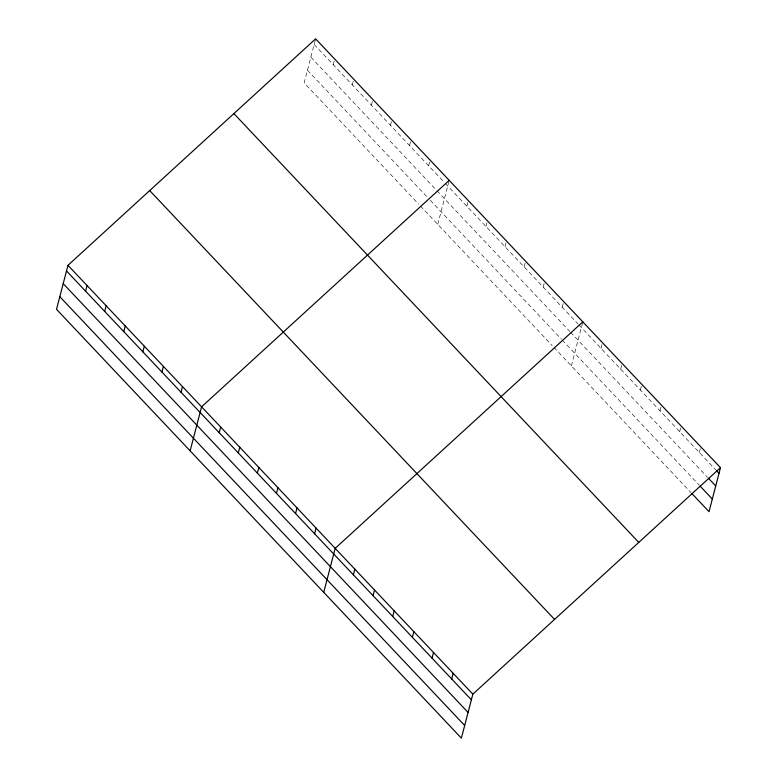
<?xml version="1.0" encoding="UTF-8"?>
<svg xmlns="http://www.w3.org/2000/svg" width="777" height="777" viewBox="0 0 777 777"><rect width="100%" height="100%" fill="white"/><g stroke="black" fill="none" stroke-linecap="round" stroke-linejoin="round"><path stroke-width="0.58" stroke-dasharray="3.88 2.91" d="M315.326 39.977L304.157 82.857L418.677 204.157M333.236 64.724L334.702 59.062M352.321 84.936L353.788 79.283M371.406 105.157L372.882 99.495M390.491 125.369L391.967 119.716M409.576 145.59L411.052 139.928M428.661 165.802L430.137 160.149M437.762 224.368L448.931 181.497M466.841 206.235L468.308 200.583M485.926 226.447L487.393 220.794M505.011 246.668L506.487 241.006M524.096 266.88L525.573 261.227M543.181 287.101L544.658 281.439M562.266 307.313L563.743 301.661M571.367 365.88L582.828 321.872M601.019 348.358L602.496 342.706M620.687 369.192L622.163 363.529M640.355 390.015L641.821 384.362M660.013 410.848L661.489 405.186M679.681 431.672L681.157 426.019M699.349 452.505L700.815 446.843M314.151 44.503L444.434 182.498M445.26 183.382L578.039 324.019M578.865 324.893L715.734 469.862M310.849 57.158L436.159 189.889M436.985 190.763L569.764 331.4M570.59 332.274L707.517 477.311M307.449 70.202L426.952 196.775M430.273 200.291L561.382 339.16M562.218 340.044L699.203 485.139M420.338 205.915L552.282 345.668M553.943 347.426L690.996 492.589"/><path stroke-width="1.17" d="M67.978 265.316L56.517 309.324L461.383 738.15L472.843 694.143L720.483 467.676L315.617 38.85L67.978 265.316L472.843 694.143M85.596 291.19L87.063 285.528M104.681 311.402L106.158 305.75M123.766 331.624L125.243 325.961M142.851 351.835L144.328 346.183M161.937 372.047L163.413 366.394M181.022 392.268L182.498 386.616M190.122 450.835L201.583 406.827L449.223 180.361M219.201 432.702L220.668 427.039M238.286 452.913L239.763 447.261M257.372 473.135L258.848 467.472M276.457 493.346L277.933 487.694M295.542 513.568L297.018 507.905M314.627 533.78L316.103 528.127M323.727 592.346L335.188 548.339L582.828 321.872M353.38 574.825L354.856 569.172M373.047 595.658L374.524 589.996M392.715 616.482L394.182 610.829M412.373 637.315L413.85 631.652M432.041 658.138L433.517 652.486M451.709 678.972L453.176 673.309M720.483 467.676L709.022 511.684L691.812 493.463M716.549 470.726L719.007 473.329M708.342 478.176L715.714 485.984M700.028 486.013L712.315 499.028M233.896 113.588L638.762 542.404M149.699 190.579L554.564 619.405M66.511 270.969L471.367 699.795M63.209 283.624L468.075 712.451M59.81 296.668L464.675 725.495"/></g></svg>
